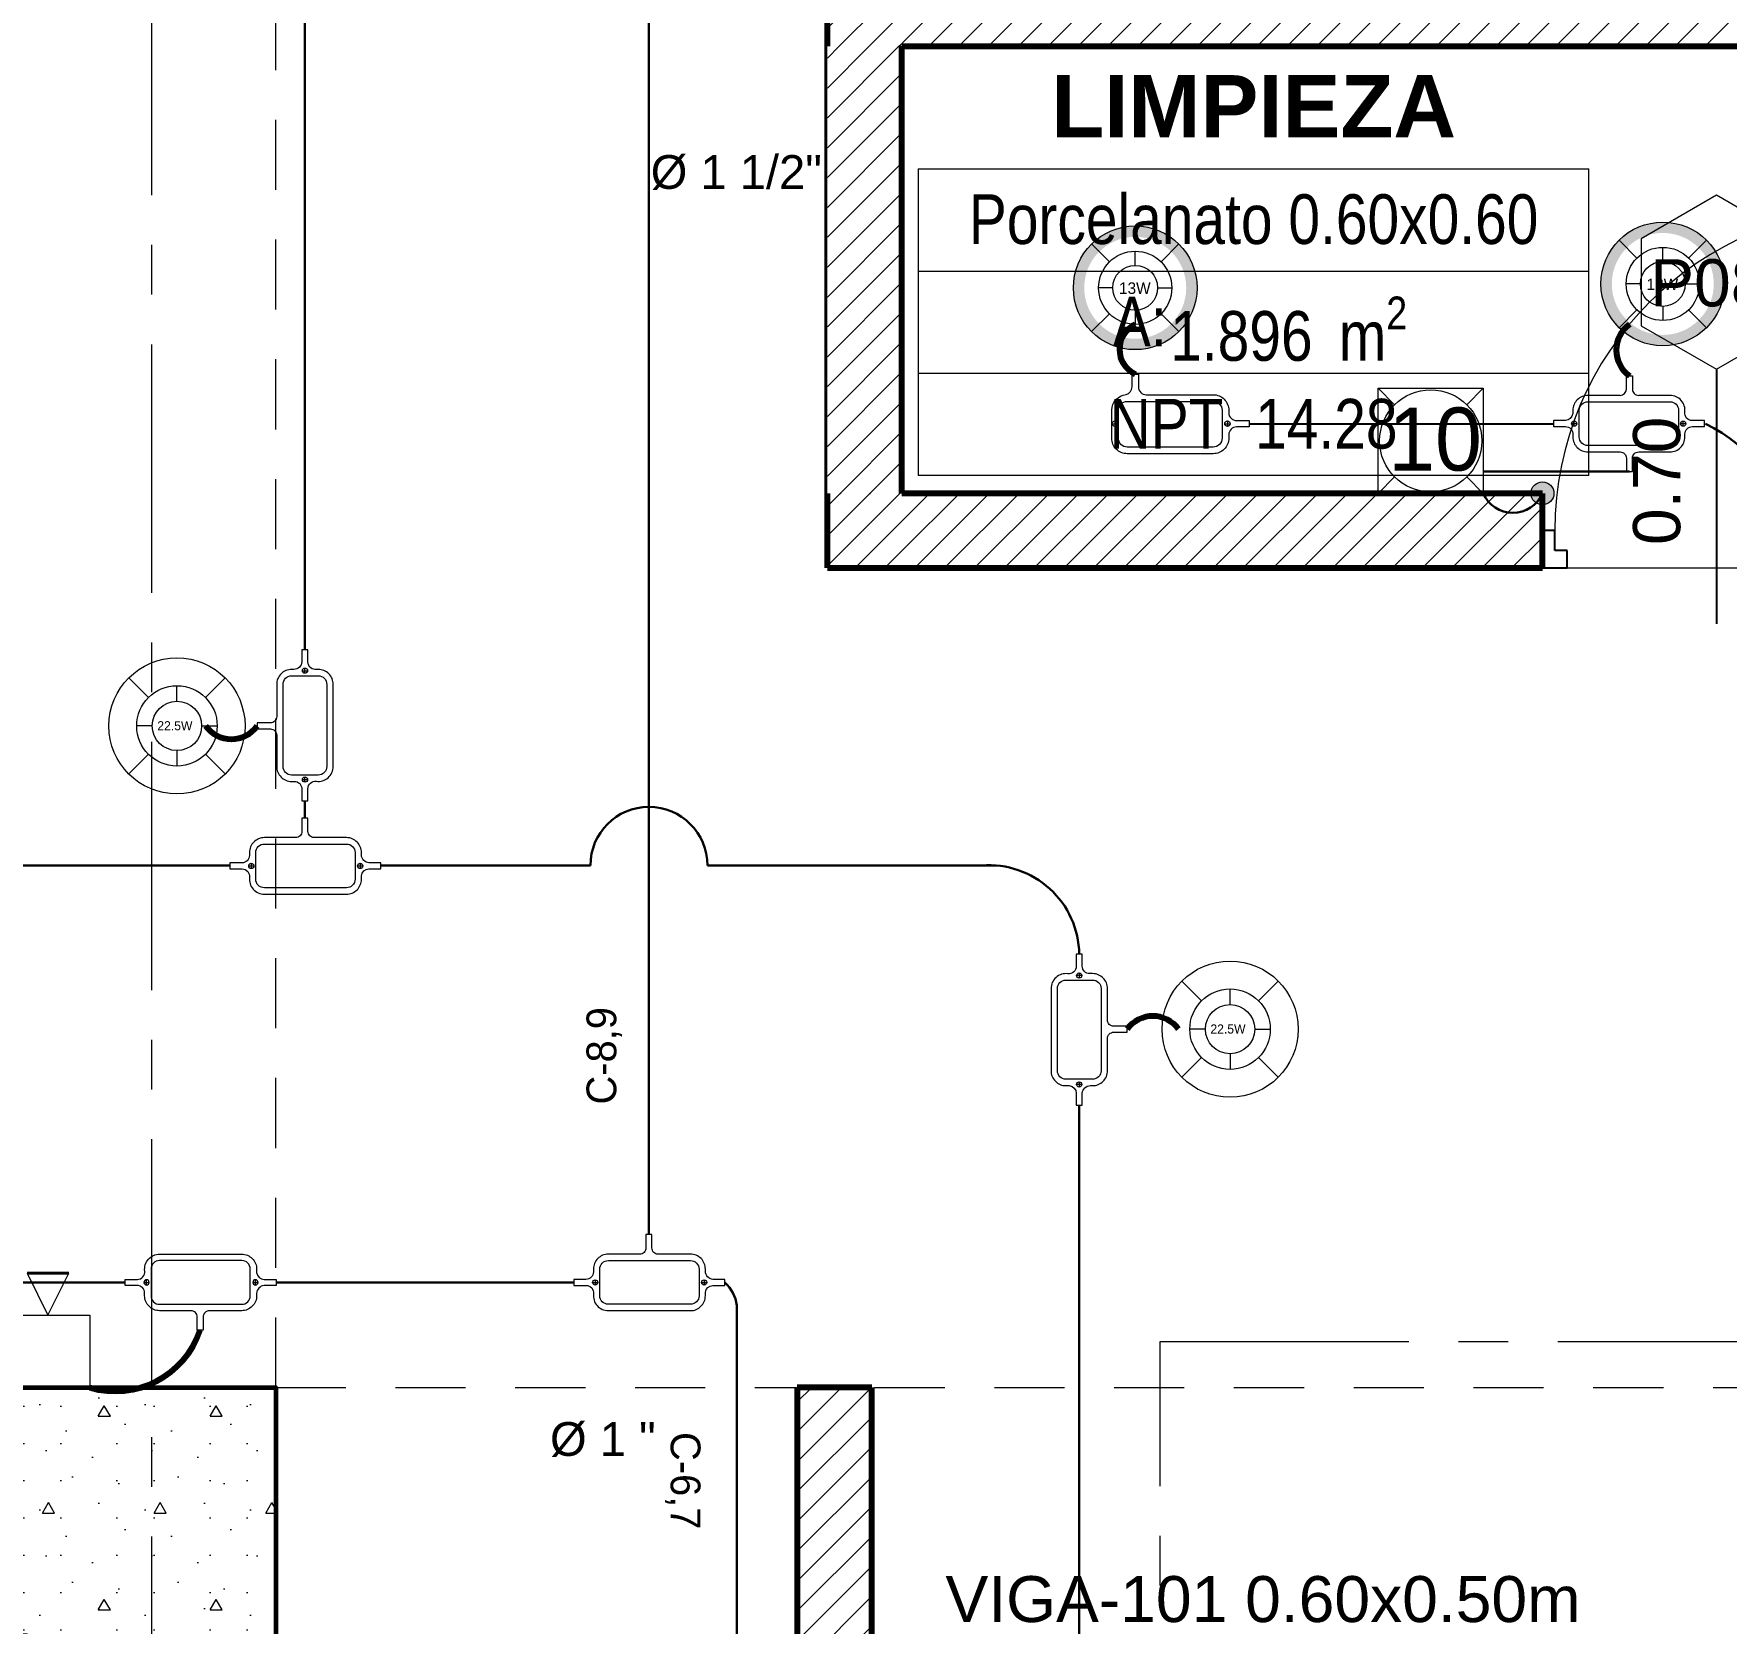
# Model space of a CAD drawing. Header units: inches. Extents: x -38 to 5698, y -33 to 92.
# Drawn here: x 321.583 to 324.99, y 16.926 to 20.125 of the extents above; entities that cross this region are included whole.
import ezdxf
from ezdxf.lldxf.tags import DXFTag

# ---------------------------------------------------------------- set-up
doc = ezdxf.new("R2010")
doc.units = ezdxf.units.IN
doc.header["$MEASUREMENT"] = 0
doc.set_wipeout_variables(frame=1)
for name, pattern in [('CONTINUA', [0]), ('Hidden Line', [0.195611, 0.141111, -0.0545]), ('Punto & Raya', [0.65, 0.5, -0.075, 0, -0.075]), ('Wipeout_Contour', [1, 0, -1])]:
    doc.linetypes.add(name, pattern=pattern)
for name, color, linetype, lineweight in [('00 IE CKTO ILUMINACION', 3, 'Continuous', 50), ('00_IE_Luminarias', 6, 'Continuous', 30), ('01 IE LUM LED AD DN570C', 1, 'Continuous', 13), ('01 IE LUM LED EMP DN570B', 3, 'Continuous', 13), ('ALUMBRADO_CONDUIT', 30, 'CONDUIT1', 30), ('ALUMBRADO_PVC', 6, 'PVC1', 30), ('Bancas', 1, 'Continuous', 13), ('Cable Alumbrado', 150, 'Continuous', 30), ('CABLEADO EXT.', 3, 'PVCSUBT', 30), ('pulsador', 4, 'Continuous', 40), ('Simb_Alumbrado', 140, 'CONTINUA', 30)]:
    doc.layers.add(name, color=color, linetype=linetype, lineweight=lineweight)
for name, color, linetype in [('02 _ ARQ _ ALB _ Ejes Generales', 7, 'Continuous'), ('02 _ ARQ _ ZON _ Espacio.3D', 7, 'Continuous'), ('08 _ STR _ EXT _ 06 Columnas', 7, 'Continuous'), ('08 _ STR _ EXT _ 09 Vigas', 7, 'Continuous'), ('1TEXT', 8, 'Continuous'), ('Estructura - 04 MURO', 7, 'Continuous'), ('Marcador - Secciones', 251, 'Continuous'), ('Notas - Etiquetas', 251, 'Continuous')]:
    doc.layers.add(name, color=color, linetype=linetype)
doc.styles.add('Arial', font='arial.ttf')
doc.styles.add('Estilo_Generado_4', font='swisse.ttf')
doc.styles.add('Estilo_Generado_8', font='arialbd.ttf')
doc.styles.add('Estilo_Generado_9', font='ARIALN.TTF')
doc.styles.add('{18b73a54-fa43-428c-adcb-c1c7bbdf2c84}', font='Simplex.shx')
tags = doc.linetypes.add('CONDUIT', pattern='A,1.5,-0.210535,["con",{18b73a54-fa43-428c-adcb-c1c7bbdf2c84},S=0.2,R=0,X=0,Y=-0.065594],-0.702384', length=2.412919).pattern_tags.tags
tags[6] = DXFTag(74, 10)
tags = doc.linetypes.add('CONDUIT1', pattern='A,1,-0.19772,["con",{18b73a54-fa43-428c-adcb-c1c7bbdf2c84},S=0.2,R=0,X=0,Y=-0.065594],-0.593642', length=1.791362).pattern_tags.tags
tags[6] = DXFTag(74, 10)
tags = doc.linetypes.add('PVC1', pattern='A,1,-0.19772,["PVC",{18b73a54-fa43-428c-adcb-c1c7bbdf2c84},S=0.13,R=0,X=0,Y=-0.061851],-0.507647', length=1.705367).pattern_tags.tags
tags[6] = DXFTag(74, 10)
tags = doc.linetypes.add('PVCSUBT', pattern='A,0.6,-0.3,0.6,-0.075691,["PVC",Standard,S=0.2,R=0,X=0,Y=-0.093724],-0.621005', length=2.196696).pattern_tags.tags
tags[10] = DXFTag(74, 10)
pattern_1 = [(45, (277.50004, 6e-09), (-0.030052038, 0.030052038), [])]

# ---------------------------------------------------------------- blocks, each defined once
blk = doc.blocks.new('LUM DN570C')
at = {"layer": '01 IE LUM LED AD DN570C'}
h = blk.add_hatch(color=256, dxfattribs=at)
edge = h.paths.add_edge_path()
edge.add_arc((0, 0), 0.1344, 0, 360)
edge = h.paths.add_edge_path(flags=17)
edge.add_arc((0, 0), 0.1108, 0, 360)
for p, q in [((-0.0561, 0.0563), (-0.0949, 0.0952)), ((0.0561, 0.0563), (0.0949, 0.0952)), ((-0.0561, -0.0563), (-0.0949, -0.0952)), ((0.0561, -0.0563), (0.0949, -0.0952))]:
    blk.add_line(p, q, dxfattribs=at)
at = {"layer": '01 IE LUM LED AD DN570C', "ltscale": 0.4}
for p, q in [((0, 0.0487), (0, 0.0795)), ((-0.0487, 0), (-0.0795, 0)), ((0.0487, 0), (0.0795, 0)), ((0, -0.0487), (0, -0.0795))]:
    blk.add_line(p, q, dxfattribs=at)
at = {"layer": '01 IE LUM LED AD DN570C'}
for radius in [0.1344, 0.0795]:
    blk.add_circle((0, 0), radius, dxfattribs=at)
at = {"layer": '01 IE LUM LED AD DN570C', "ltscale": 0.4}
blk.add_circle((0, 0), 0.0487, dxfattribs=at)
at = {"color": 1, "linetype": 'ByBlock', "lineweight": 80, "insert": (-0.0353, 0.0117), "char_height": 0.025, "width": 0.622217, "attachment_point": 1}
blk.add_mtext('13W ', dxfattribs=at)
blk = doc.blocks.new('LUMINARIA 2')
at = {"layer": '01 IE LUM LED EMP DN570B'}
for p, q in [((-0.0939, 0.0936), (-0.1589, 0.1584)), ((0.0939, 0.0936), (0.1589, 0.1584)), ((-0.0939, -0.0936), (-0.1589, -0.1584)), ((0.0939, -0.0936), (0.1589, -0.1584))]:
    blk.add_line(p, q, dxfattribs=at)
at = {"layer": '01 IE LUM LED EMP DN570B', "ltscale": 0.4}
for p, q in [((0, 0.0813), (0, 0.1326)), ((-0.0813, 0), (-0.1326, 0)), ((0.0813, 0), (0.1326, 0)), ((0, -0.0813), (0, -0.1326))]:
    blk.add_line(p, q, dxfattribs=at)
at = {"layer": '01 IE LUM LED EMP DN570B'}
for radius in [0.2244, 0.1326]:
    blk.add_circle((0, 0), radius, dxfattribs=at)
at = {"layer": '01 IE LUM LED EMP DN570B', "ltscale": 0.4}
blk.add_circle((0, 0), 0.0813, dxfattribs=at)
at = {"layer": '01 IE LUM LED EMP DN570B', "color": 8, "linetype": 'ByBlock', "lineweight": 80, "insert": (-0.0649, 0.0156), "char_height": 0.03, "width": 0.178585, "attachment_point": 1}
blk.add_mtext('{\\C3;22.5W}', dxfattribs=at)
blk = doc.blocks.new('CAJA CONDULET TIPO X')
at = {"layer": 'Simb_Alumbrado', "lineweight": 13}
for p, q in [((78.5283, -4.1616), (78.5283, -4.1519)), ((78.5283, -4.1519), (78.5497, -4.1519)), ((78.5497, -4.1616), (78.5283, -4.1616))]:
    blk.add_line(p, q, dxfattribs=at)
for points in [[(78.6505, -4.1716, -0.414214), (78.6605, -4.1616), (78.6819, -4.1616), (78.6819, -4.1519), (78.6605, -4.1519, -0.414214), (78.6505, -4.1419), (78.6505, -4.0916, 0.414214), (78.6265, -4.0677), (78.6219, -4.0677, -0.414214), (78.6099, -4.0557), (78.6099, -4.0363), (78.6002, -4.0363), (78.6002, -4.056, -0.451917), (78.5867, -4.0678, 0.451917), (78.5597, -4.0916), (78.5597, -4.1419)], [(78.5597, -4.1716), (78.5597, -4.2235, 0.414214), (78.5837, -4.2475), (78.589, -4.2475, -0.334232), (78.6002, -4.2595), (78.6002, -4.2789), (78.6099, -4.2789), (78.6099, -4.2595, -0.455912), (78.6227, -4.2475), (78.6265, -4.2475, 0.414214), (78.6505, -4.2235), (78.6505, -4.1716)]]:
    blk.add_lwpolyline(points, format="xyb", dxfattribs=at)
for points in [[(78.6093, -4.0706), (78.6009, -4.0706)], [(78.6051, -4.0664), (78.6051, -4.0748)], [(78.6093, -4.2454), (78.6009, -4.2454)], [(78.6051, -4.2412), (78.6051, -4.2496)]]:
    blk.add_lwpolyline(points, dxfattribs=at)
blk.add_lwpolyline([(78.6403, -4.0916), (78.6403, -4.2235, -0.414214), (78.6265, -4.2373), (78.5837, -4.2373, -0.414214), (78.5699, -4.2235), (78.5699, -4.0916, -0.414214), (78.5837, -4.0779), (78.6265, -4.0779, -0.414214)], format="xyb", close=True, dxfattribs=at)
for centre in [(78.6051, -4.0706), (78.6051, -4.2454)]:
    blk.add_circle(centre, 0.00419, dxfattribs=at)
for centre, start, end in [((78.5497, -4.1419), 270, 0), ((78.5497, -4.1716), 0, 90)]:
    blk.add_arc(centre, 0.01, start, end, dxfattribs=at)
blk = doc.blocks.new('100x100x80 adosado')
at = {"layer": 'Simb_Alumbrado', "lineweight": 13}
blk.add_lwpolyline([(-0.0768, 0.0788), (0.0194, 0.0788), (0.0194, -0.0174), (-0.0768, -0.0174)], close=True, dxfattribs=at)
at = {"layer": 'Simb_Alumbrado', "lineweight": 9}
for points in [[(-0.0768, 0.0788), (-0.0618, 0.0638)], [(0.0043, 0.0638), (0.0194, 0.0788)], [(-0.0768, -0.0174), (-0.0618, -0.0023)], [(0.0043, -0.0023), (0.0194, -0.0174)]]:
    blk.add_lwpolyline(points, dxfattribs=at)
blk.add_circle((-0.0287, 0.0307), 0.0467, dxfattribs=at)
at = {"layer": 'Simb_Alumbrado', "lineweight": 9, "insert": (-0.0677, 0.0612), "char_height": 0.05773, "attachment_point": 1}
blk.add_mtext_dynamic_manual_height_columns('10', width=0.119989, gutter_width=12.5, heights=[0], dxfattribs=at)
blk = doc.blocks.new('ii3t')
at = {"layer": 'Simb_Alumbrado', "lineweight": 5}
h = blk.add_hatch(color=3, dxfattribs=at)
edge = h.paths.add_edge_path()
edge.add_arc((0, 0), 0.0164, 0, 360)
blk.add_circle((0, 0), 0.0164, dxfattribs=at)
blk = doc.blocks.new('oval t')
at = {"layer": 'Simb_Alumbrado', "lineweight": 13}
blk.add_lwpolyline([(0.0141, 0.0102, -0.414214), (0.0041, 0.0202), (0.0041, 0.0416), (-0.0056, 0.0416), (-0.0056, 0.0202, -0.414214), (-0.0156, 0.0102), (-0.0659, 0.0102, 0.414214), (-0.0899, -0.0138), (-0.0899, -0.0183, -0.414214), (-0.1019, -0.0303), (-0.1213, -0.0303), (-0.1213, -0.04), (-0.1016, -0.04, -0.451917), (-0.0897, -0.0535, 0.451917), (-0.0659, -0.0805), (0.0659, -0.0805, 0.414214), (0.0899, -0.0566), (0.0899, -0.0512, -0.398753), (0.1019, -0.0401), (0.1213, -0.0401), (0.1213, -0.0304), (0.1019, -0.0304, -0.368669), (0.0899, -0.0176), (0.0899, -0.0138, 0.414214), (0.0659, 0.0102), (0.0141, 0.0102)], format="xyb", dxfattribs=at)
blk.add_lwpolyline([(-0.0659, 0), (0.0659, 0, -0.414214), (0.0797, -0.0138), (0.0797, -0.0566, -0.414214), (0.0659, -0.0703), (-0.0659, -0.0703, -0.414214), (-0.0797, -0.0566), (-0.0797, -0.0138, -0.414214)], format="xyb", close=True, dxfattribs=at)
for points in [[(-0.0911, -0.0352), (-0.0828, -0.0352)], [(-0.0869, -0.031), (-0.0869, -0.0394)], [(0.0837, -0.0352), (0.0921, -0.0352)], [(0.0879, -0.031), (0.0879, -0.0394)]]:
    blk.add_lwpolyline(points, dxfattribs=at)
for centre in [(-0.0869, -0.0352), (0.0879, -0.0352)]:
    blk.add_circle(centre, 0.00419, dxfattribs=at)
blk = doc.blocks.new('CAJA OVAL TIPO L')
at = {"layer": 'Simb_Alumbrado', "lineweight": 13}
blk.add_lwpolyline([(-0.0491, -0.079), (-0.0491, -0.0343, -0.380413), (-0.0258, -0.0088), (-0.0258, -0.0088, 0.341426), (-0.0164, 0.0033), (-0.0164, 0.0236), (-0.0063, 0.0236), (-0.0063, 0.0033, 0.414214), (0.0063, -0.0092), (0.1138, -0.0092, -0.414214), (0.1388, -0.0343), (0.1388, -0.0382, 0.414214), (0.1513, -0.0508), (0.1716, -0.0508), (0.1716, -0.0609), (0.1513, -0.0609, 0.414214), (0.1388, -0.0734), (0.1388, -0.079, -0.414214), (0.1138, -0.104), (-0.0241, -0.104, -0.414214), (-0.0491, -0.079, 0.414214)], format="xyb", dxfattribs=at)
blk.add_lwpolyline([(-0.0241, -0.0199), (0.1138, -0.0199, -0.414214), (0.1282, -0.0343), (0.1282, -0.079, -0.414214), (0.1138, -0.0934), (-0.0241, -0.0934, -0.414214), (-0.0384, -0.079), (-0.0384, -0.0343, -0.414214)], format="xyb", close=True, dxfattribs=at)
for points in [[(-0.0439, -0.0514), (-0.0439, -0.0602)], [(0.1367, -0.0514), (0.1367, -0.0602)], [(-0.0483, -0.0558), (-0.0395, -0.0558)], [(0.1323, -0.0558), (0.1411, -0.0558)]]:
    blk.add_lwpolyline(points, dxfattribs=at)
for centre in [(-0.0439, -0.0558), (0.1367, -0.0558)]:
    blk.add_circle(centre, 0.00438, dxfattribs=at)
blk = doc.blocks.new('luz de emergencia')
at = {"color": 5, "lineweight": 40}
for p, q in [((164.1493, 48.9365, -0.0001), (164.2333, 48.9365, -0.0001)), ((164.3313, 48.9365, -0.0001), (164.4153, 48.9365, -0.0001))]:
    blk.add_line(p, q, dxfattribs=at)
at = {"layer": '00_IE_Luminarias', "color": 5, "linetype": 'Continuous', "lineweight": 13}
for p, q in [((164.1913, 49.0205, -0.0001), (164.1493, 48.9365, -0.0001)), ((164.2333, 48.9365, -0.0001), (164.1913, 49.0205, -0.0001)), ((164.3733, 49.0205, -0.0001), (164.3313, 48.9365, -0.0001)), ((164.4153, 48.9365, -0.0001), (164.3733, 49.0205, -0.0001))]:
    blk.add_line(p, q, dxfattribs=at)
at = {"layer": '00_IE_Luminarias', "color": 5, "linetype": 'Continuous', "lineweight": 13, "elevation": -0.0001}
blk.add_lwpolyline([(164.4573, 49.0205), (164.1073, 49.0205), (164.1073, 49.1666), (164.4573, 49.1665)], close=True, dxfattribs=at)

msp = doc.modelspace()

# ---------------------------------------------------------------- hatches: boundary and pattern name
at = {"layer": '08 _ STR _ EXT _ 06 Columnas', "linetype": 'Continuous', "lineweight": 9}
h = msp.add_hatch(dxfattribs=at)
h.set_pattern_fill('HORMIGÓN_EN_MASA_0002', style=0, pattern_type=2)
h.set_pattern_definition([(0, (277.50004, 6e-09), (0, 0.3897114), [0.024375, -0.200625]), (0, (277.61254, 0.19486), (0, 0.3897114), [0.024375, -0.200625]), (60, (277.50004, 6e-09), (-0.3375, 0.1948557), [0.024375, -0.200625]), (60, (277.72504, 6e-09), (-0.3375, 0.1948557), [0.024375, -0.200625]), (120, (277.5244, 6e-09), (0.3375, 0.1948557), [0.024375, -0.200625]), (120, (277.7494, 6e-09), (0.3375, 0.1948557), [0.024375, -0.200625]), (0, (277.50004, 0.0375), (0, 0.075), [0, -0.075, 0, -0.1125]), (45, (277.53754, 0.0375), (-0.05303301, 0.05303301), [0, -0.05625, 0, -0.09375])])
h.paths.add_polyline_path([(320.97, 17.4), (320.97, 16.9), (321.57, 16.9), (321.57, 16.1), (322.07, 16.1), (322.07, 17.4)])

# ---------------------------------------------------------------- linework, layer by layer
at = {"layer": '02 _ ARQ _ ALB _ Ejes Generales', "color": 251, "linetype": 'Punto & Raya', "lineweight": 13}
msp.add_line((321.82, 45.9), (321.82, 2.05), dxfattribs=at)
at = {"layer": '02 _ ARQ _ ZON _ Espacio.3D', "color": 252, "linetype": 'Continuous', "lineweight": 13}
for p, q in [((323.3633, 19.8534), (323.3633, 19.2358)), ((323.3633, 19.8534), (324.7136, 19.8534)), ((324.7136, 19.2358), (324.7136, 19.8534)), ((323.3633, 19.6476), (324.7136, 19.6476)), ((323.3633, 19.4417), (324.7136, 19.4417)), ((324.7136, 19.2358), (323.3633, 19.2358))]:
    msp.add_line(p, q, dxfattribs=at)
at = {"layer": '02 _ ARQ _ ZON _ Espacio.3D', "color": 9, "linetype": 'Continuous', "lineweight": 5, "flags": 128}
msp.add_lwpolyline([(323.3303, 20.1), (323.3303, 19.2), (324.62, 19.2), (324.62, 19.05), (325.32, 19.05), (325.32, 20.1)], close=True, dxfattribs=at)
at = {"layer": '08 _ STR _ EXT _ 06 Columnas', "color": 7, "linetype": 'Continuous', "lineweight": 60, "flags": 128}
msp.add_lwpolyline([(320.97, 17.4), (322.07, 17.4), (322.07, 16.1), (321.57, 16.1), (321.57, 16.9), (320.97, 16.9)], close=True, dxfattribs=at)
at = {"layer": '08 _ STR _ EXT _ 09 Vigas', "color": 251, "linetype": 'Hidden Line', "lineweight": 13}
msp.add_line((322.07, 17.4), (322.07, 29.7), dxfattribs=at)
at = {"layer": 'ALUMBRADO_CONDUIT', "color": 30, "lineweight": 30, "ltscale": 0.4, "true_color": 0xf26722}
for p, q in [((322.8212, 17.7079), (322.8212, 28.0613)), ((322.1289, 18.885), (322.1288, 20.3027)), ((324.0296, 19.3402), (324.6419, 19.3393)), ((324.5008, 19.244), (324.795, 19.244)), ((322.1288, 18.5808), (322.1288, 18.5464)), ((323.6875, 17.9684), (323.6875, 16.4828)), ((313.8102, 17.6117), (321.7668, 17.6117)), ((322.07, 17.6117), (322.6701, 17.6117)), ((322.9982, 17.5654), (322.9982, 16.752))]:
    msp.add_line(p, q, dxfattribs=at)
for points in [[(318.2956, 18.4511), (321.9777, 18.4511)], [(322.2819, 18.4511), (322.7034, 18.4511)], [(322.939, 18.4511), (323.5194, 18.4511)]]:
    msp.add_lwpolyline(points, dxfattribs=at)
for centre, radius, start, end in [((324.8132, 19.0596), 0.3113, 9.671, 64.3197), ((322.8212, 18.4511), 0.1178, 0, 180)]:
    msp.add_arc(centre, radius, start, end, dxfattribs=at)
at = {"layer": 'ALUMBRADO_CONDUIT'}
for centre, radius, start, end in [((323.5056, 18.2696), 0.182, 0.949, 94.3608), ((322.9238, 17.5562), 0.0749, 7.0129, 47.6629)]:
    msp.add_arc(centre, radius, start, end, dxfattribs=at)
at = {"layer": 'CABLEADO EXT.', "color": 3, "lineweight": 80}
for centre, radius, start, end in [((323.8241, 19.49), 0.0556, 115.4571, 244.5429), ((324.8327, 19.4884), 0.0641, 126.0183, 233.9817), ((321.9807, 18.7696), 0.0641, 216.0183, 323.9817), ((323.8356, 18.0838), 0.0641, 36.0183, 143.9817), ((321.7466, 17.5735), 0.1809, 253.5875, 341.272)]:
    msp.add_arc(centre, radius, start, end, dxfattribs=at)
at = {"layer": 'Estructura - 04 MURO', "color": 152, "linetype": 'Continuous', "lineweight": 25}
msp.add_line((324.97, 19.45), (324.97, 18.9375), dxfattribs=at)
at = {"layer": 'Estructura - 04 MURO', "color": 165, "linetype": 'Continuous', "lineweight": 25}
for p, q in [((324.645, 19.085), (324.645, 19.125)), ((324.67, 19.085), (324.645, 19.085)), ((324.67, 19.05), (324.67, 19.085))]:
    msp.add_line(p, q, dxfattribs=at)
at = {"layer": 'Estructura - 04 MURO', "color": 251, "linetype": 'Continuous', "lineweight": 13, "flags": 128}
msp.add_lwpolyline([(324.97, 19.8), (324.8185, 19.7125), (324.8185, 19.5375), (324.97, 19.45), (325.1216, 19.5375), (325.1216, 19.7125)], close=True, dxfattribs=at)
at = {"layer": 'Estructura - 04 MURO', "color": 175, "linetype": 'Continuous', "lineweight": 15}
msp.add_arc((325.295, 19.125), 0.65, 90, 180, dxfattribs=at)
at = {"layer": 'Marcador - Secciones', "color": 251, "linetype": 'Punto & Raya', "lineweight": 13}
for p, q in [((323.8507, 10.0018), (323.8507, 17.4928)), ((323.8507, 17.4928), (334.2072, 17.4928))]:
    msp.add_line(p, q, dxfattribs=at)

# ---------------------------------------------------------------- block references
at = {"xscale": 1.253906979044094, "yscale": 1.253906979044094, "zscale": 1.253906979044094, "rotation": 270}
msp.add_blockref('CAJA CONDULET TIPO X', (330.0072, 117.9038), dxfattribs=at)
at = {"layer": '01 IE LUM LED AD DN570C', "color": 1, "lineweight": 5, "xscale": 0.9263905751172247, "yscale": 0.9263905751172247, "zscale": 0.9263905751172247}
for p in [(323.8002, 19.6138), (324.8622, 19.6216)]:
    msp.add_blockref('LUM DN570C', p, dxfattribs=at)
at = {"layer": '01 IE LUM LED EMP DN570B', "xscale": 0.6105334384153049, "yscale": 0.6105334384153049, "zscale": 0.6105334384153049}
for p in [(321.8712, 18.7319), (323.9911, 18.1215)]:
    msp.add_blockref('LUMINARIA 2', p, dxfattribs=at)
at = {"layer": 'ALUMBRADO_CONDUIT', "linetype": 'CONDUIT', "lineweight": 30, "xscale": 1.253906979044094, "yscale": 1.253906979044094, "zscale": 1.253906979044094}
msp.add_blockref('CAJA OVAL TIPO L', (323.8144, 19.4102), dxfattribs=at)
at = {"layer": 'Bancas', "color": 252, "true_color": 0x939598, "yscale": 1.253906979044094, "zscale": 1.253906979044094}
for p, xscale, rotation in [((322.0847, 18.7329), 1.253906979044094, 90), ((323.7316, 18.1205), 1.253906979044094, 270), ((321.9189, 17.5676), -1.253906979044094, 180)]:
    msp.add_blockref('oval t', p, dxfattribs=dict(at, xscale=xscale, rotation=rotation))
at = {"layer": 'Bancas', "color": 252, "true_color": 0x939598, "xscale": 1.253906979044094, "yscale": 1.253906979044094, "zscale": 1.253906979044094}
for p in [(322.1298, 18.4942), (322.8222, 17.6558)]:
    msp.add_blockref('oval t', p, dxfattribs=at)
at = {"layer": 'pulsador', "color": 4, "lineweight": 40, "rotation": 180}
msp.add_blockref('luz de emergencia', (485.8029, 66.5666, 0.0001), dxfattribs=at)

# ---------------------------------------------------------------- texts
at = {"layer": '00 IE CKTO ILUMINACION', "color": 3, "linetype": 'CONTINUA', "lineweight": 15}
for s, rotation, p in [('C-8,9', 90, (322.7556, 17.9698)), ('C-6,7', 270, (322.865, 17.3106))]:
    msp.add_text(s, height=0.06, rotation=rotation, dxfattribs=at).set_placement(p)
at = {"layer": '02 _ ARQ _ ZON _ Espacio.3D', "color": 252, "lineweight": 25, "attachment_point": 2}
for s, insert, char_height, style in [('\\A1;{\\pqc;\\pt0;\\fArial|b1|i0|c0|p34;LIMPIEZA}', (324.0385, 20.0419), 0.125, 'Estilo_Generado_8'), ('\\A1;{\\pqc;\\pt0;\\fArial Narrow|b0|i0|c0|p34;Porcelanato 0.60x0.60}', (324.0385, 19.802), 0.1, 'Estilo_Generado_9'), ('\\A1;{\\pqc;\\pt0;\\fArial Narrow|b0|i0|c0|p34;A: }', (323.8094, 19.5957), 0.1, 'Estilo_Generado_9'), ('\\A1;{\\pqc;\\pt0,0.3;\\fArial Narrow|b0|i0|c0|p34;1.896\\fArial Narrow|b0|i0|c0|p34;\\A1{\\H.66x;\\S^  ;}\\fArial Narrow|b0|i0|c0|p34; m\\fArial Narrow|b0|i0|c0|p34;\\A1{\\H.66x;\\S2^  ;}}', (324.1091, 19.5961), 0.1, 'Estilo_Generado_9'), ('\\A1;{\\pqc;\\pt0;\\fArial Narrow|b0|i0|c0|p34;NPT  14.28}', (324.0385, 19.3902), 0.1, 'Estilo_Generado_9')]:
    msp.add_mtext(s, dxfattribs=dict(at, insert=insert, char_height=char_height, style=style))
at = {"layer": '1TEXT', "color": 50, "linetype": 'Continuous', "style": 'Arial'}
msp.add_text('%%C 1 "', height=0.06788, rotation=0, dxfattribs=at).set_placement((322.6222, 17.2626))
at = {"layer": 'Estructura - 04 MURO', "color": 251, "lineweight": 25, "insert": (324.8367, 19.575), "char_height": 0.095, "attachment_point": 7, "style": 'Estilo_Generado_4'}
msp.add_mtext('\\A1;{\\pql;\\pt0;\\fSwis721 Ex BT|b0|i0|c0|p34;P08\\fSwis721 Ex BT|b0|i0|c0|p34;\\fSwis721 Ex BT|b0|i0|c0|p34;\\fSwis721 Ex BT|b0|i0|c0|p34;}', dxfattribs=at)
at = {"layer": 'Estructura - 04 MURO', "color": 251, "lineweight": 25, "insert": (324.925, 19.096), "char_height": 0.095, "attachment_point": 7, "rotation": 90, "style": 'Estilo_Generado_4'}
msp.add_mtext('\\A1;{\\pql;\\pt0;\\fSwis721 Ex BT|b0|i0|c0|p34;0.70\\fSwis721 Ex BT|b0|i0|c0|p34;\\A1{\\H.66x;\\S^  ;}\\fSwis721 Ex BT|b0|i0|c0|p34;\\fSwis721 Ex BT|b0|i0|c0|p34;}', dxfattribs=at)
at = {"layer": 'Notas - Etiquetas', "color": 8, "linetype": 'Continuous', "lineweight": 13, "insert": (323.4182, 16.9267), "char_height": 0.0925, "attachment_point": 7, "style": 'Estilo_Generado_4'}
msp.add_mtext('\\A1;{\\pql;\\fSwis721 Ex BT|b0|i0|c0|p34;VIGA-101\\fSwis721 Ex BT|b0|i0|c0|p34; \\fSwis721 Ex BT|b0|i0|c0|p34;0.60\\fSwis721 Ex BT|b0|i0|c0|p34;x\\fSwis721 Ex BT|b0|i0|c0|p34;0.50\\fSwis721 Ex BT|b0|i0|c0|p34;m}', dxfattribs=at)

# ---------------------------------------------------------------- wipeouts: each hides what was drawn before it
at = {"color": 254, "linetype": 'Wipeout_Contour', "lineweight": 0, "ltscale": 9831.66722}
msp.add_wipeout([(323.27, 11.7), (323.27, 17.4), (323.12, 17.4), (323.12, 11.7)], dxfattribs=at).dxf.layer = 'Estructura - 04 MURO'

# ---------------------------------------------------------------- next in the draw order: hatches: boundary and pattern name
at = {"layer": 'Estructura - 04 MURO', "linetype": 'Continuous', "lineweight": 5}
h = msp.add_hatch(dxfattribs=at)
h.set_pattern_fill('LADRILLO_COMÚN_0002', color=252, style=0, pattern_type=2)
h.set_pattern_definition(pattern_1)
h.paths.add_polyline_path([(323.27, 11.7), (323.27, 17.4), (323.12, 17.4), (323.12, 11.7)])

# ---------------------------------------------------------------- next in the draw order: linework, layer by layer
at = {"layer": '08 _ STR _ EXT _ 09 Vigas', "color": 251, "linetype": 'Hidden Line', "lineweight": 13}
msp.add_line((322.07, 17.4), (328.57, 17.4), dxfattribs=at)
at = {"layer": 'Estructura - 04 MURO', "color": 7, "linetype": 'Continuous', "lineweight": 80, "flags": 128}
for points in [[(323.12, 17.4), (323.12, 16.25)], [(323.27, 17.4), (323.12, 17.4)], [(323.27, 15.5372), (323.27, 17.4)]]:
    msp.add_lwpolyline(points, dxfattribs=at)

# ---------------------------------------------------------------- next in the draw order: wipeouts: each hides what was drawn before it
at = {"color": 254, "linetype": 'Wipeout_Contour', "lineweight": 0, "ltscale": 7374.466819}
msp.add_wipeout([(323.3304, 20.1), (323.1804, 20.35), (323.1804, 20.1)], dxfattribs=at).dxf.layer = 'Estructura - 04 MURO'
at = {"color": 254, "linetype": 'Wipeout_Contour', "lineweight": 0, "ltscale": 7374.450028}
msp.add_wipeout([(323.3304, 19.2), (323.1804, 19.2), (323.1804, 19.05)], dxfattribs=at).dxf.layer = 'Estructura - 04 MURO'

# ---------------------------------------------------------------- next in the draw order: hatches: boundary and pattern name
at = {"layer": 'Estructura - 04 MURO', "linetype": 'Continuous', "lineweight": 5}
h = msp.add_hatch(dxfattribs=at)
h.set_pattern_fill('LADRILLO_COMÚN_0002', color=252, style=0, pattern_type=2)
h.set_pattern_definition(pattern_1)
h.paths.add_polyline_path([(323.3304, 20.1), (323.1804, 20.35), (323.1804, 20.1)])
h = msp.add_hatch(dxfattribs=at)
h.set_pattern_fill('LADRILLO_COMÚN_0002', color=252, style=0, pattern_type=2)
h.set_pattern_definition(pattern_1)
h.paths.add_polyline_path([(323.3304, 19.2), (323.1804, 19.2), (323.1804, 19.05)])

# ---------------------------------------------------------------- next in the draw order: wipeouts: each hides what was drawn before it
at = {"color": 254, "linetype": 'Wipeout_Contour', "lineweight": 0, "ltscale": 9842.841626}
msp.add_wipeout([(323.3304, 20.1), (328.57, 20.1), (328.57, 20.35), (323.3304, 20.35)], dxfattribs=at).dxf.layer = 'Estructura - 04 MURO'
at = {"color": 254, "linetype": 'Wipeout_Contour', "lineweight": 0, "ltscale": 7373.591106}
msp.add_wipeout([(323.3304, 19.2), (323.1804, 19.05), (323.3304, 19.05)], dxfattribs=at).dxf.layer = 'Estructura - 04 MURO'

# ---------------------------------------------------------------- next in the draw order: hatches: boundary and pattern name
at = {"layer": 'Estructura - 04 MURO', "linetype": 'Continuous', "lineweight": 5}
h = msp.add_hatch(dxfattribs=at)
h.set_pattern_fill('LADRILLO_COMÚN_0002', color=252, style=0, pattern_type=2)
h.set_pattern_definition(pattern_1)
h.paths.add_polyline_path([(323.3304, 20.1), (328.57, 20.1), (328.57, 20.35), (323.3304, 20.35)])
h = msp.add_hatch(dxfattribs=at)
h.set_pattern_fill('LADRILLO_COMÚN_0002', color=252, style=0, pattern_type=2)
h.set_pattern_definition(pattern_1)
h.paths.add_polyline_path([(323.3304, 19.2), (323.1804, 19.05), (323.3304, 19.05)])

# ---------------------------------------------------------------- next in the draw order: wipeouts: each hides what was drawn before it
at = {"color": 254, "linetype": 'Wipeout_Contour', "lineweight": 0, "ltscale": 7373.627133}
msp.add_wipeout([(323.3304, 20.35), (323.1804, 20.35), (323.3304, 20.1)], dxfattribs=at).dxf.layer = 'Estructura - 04 MURO'
at = {"color": 254, "linetype": 'Wipeout_Contour', "lineweight": 0, "ltscale": 9834.906659}
msp.add_wipeout([(323.3304, 19.05), (324.62, 19.05), (324.62, 19.2), (323.3304, 19.2)], dxfattribs=at).dxf.layer = 'Estructura - 04 MURO'

# ---------------------------------------------------------------- next in the draw order: hatches: boundary and pattern name
at = {"layer": 'Estructura - 04 MURO', "linetype": 'Continuous', "lineweight": 5}
h = msp.add_hatch(dxfattribs=at)
h.set_pattern_fill('LADRILLO_COMÚN_0002', color=252, style=0, pattern_type=2)
h.set_pattern_definition(pattern_1)
h.paths.add_polyline_path([(323.3304, 20.35), (323.1804, 20.35), (323.3304, 20.1)])
h = msp.add_hatch(dxfattribs=at)
h.set_pattern_fill('LADRILLO_COMÚN_0002', color=252, style=0, pattern_type=2)
h.set_pattern_definition(pattern_1)
h.paths.add_polyline_path([(323.3304, 19.05), (324.62, 19.05), (324.62, 19.2), (323.3304, 19.2)])

# ---------------------------------------------------------------- next in the draw order: linework, layer by layer
at = {"layer": 'ALUMBRADO_PVC', "linetype": 'PVC1', "ltscale": 0.4}
msp.add_arc((324.5604, 19.2254), 0.0648, 203.0413, 336.9587, dxfattribs=at)
at = {"layer": 'Estructura - 04 MURO', "color": 7, "linetype": 'Continuous', "lineweight": 80}
msp.add_line((324.62, 19.05), (324.62, 19.2), dxfattribs=at)
at = {"layer": 'Estructura - 04 MURO', "color": 165, "linetype": 'Continuous', "lineweight": 25}
for p, q in [((324.645, 19.125), (324.62, 19.125)), ((324.62, 19.125), (324.62, 19.05)), ((324.62, 19.05), (324.67, 19.05))]:
    msp.add_line(p, q, dxfattribs=at)
at = {"layer": 'Estructura - 04 MURO', "color": 7, "linetype": 'Continuous', "lineweight": 80, "flags": 128}
for points in [[(323.1804, 19.05), (323.1804, 20.35)], [(323.3304, 20.1), (325.32, 20.1)], [(324.62, 19.2), (323.3304, 19.2)], [(323.1804, 19.05), (324.62, 19.05)]]:
    msp.add_lwpolyline(points, dxfattribs=at)

# ---------------------------------------------------------------- next in the draw order: block references
at = {"layer": 'ALUMBRADO_CONDUIT', "linetype": 'PVC1', "lineweight": 35, "xscale": 2.199856799627834, "yscale": 2.199856799627834, "zscale": 2.199856799627834}
msp.add_blockref('100x100x80 adosado', (324.4581, 19.2382), dxfattribs=at)
at = {"layer": 'Cable Alumbrado', "lineweight": 0, "xscale": 1.404578189384958, "yscale": 1.404578189384958, "zscale": 1.404578189384958}
msp.add_blockref('ii3t', (324.62, 19.2), dxfattribs=at)

# ---------------------------------------------------------------- next in the draw order: wipeouts: each hides what was drawn before it
at = {"color": 254, "linetype": 'Wipeout_Contour', "lineweight": 0, "ltscale": 9832.044164}
msp.add_wipeout([(323.1804, 20.1), (323.1804, 19.2), (323.3304, 19.2), (323.3304, 20.1)], dxfattribs=at).dxf.layer = 'Estructura - 04 MURO'

# ---------------------------------------------------------------- next in the draw order: hatches: boundary and pattern name
at = {"layer": 'Estructura - 04 MURO', "linetype": 'Continuous', "lineweight": 5}
h = msp.add_hatch(dxfattribs=at)
h.set_pattern_fill('LADRILLO_COMÚN_0002', color=252, style=0, pattern_type=2)
h.set_pattern_definition(pattern_1)
h.paths.add_polyline_path([(323.1804, 20.1), (323.1804, 19.2), (323.3304, 19.2), (323.3304, 20.1)])

# ---------------------------------------------------------------- next in the draw order: linework, layer by layer
at = {"layer": 'Estructura - 04 MURO', "color": 7, "linetype": 'Continuous', "lineweight": 80, "flags": 128}
msp.add_lwpolyline([(323.3304, 19.2), (323.3304, 20.1)], dxfattribs=at)

# ---------------------------------------------------------------- next in the draw order: texts
at = {"layer": '1TEXT', "color": 50, "linetype": 'Continuous', "style": 'Arial'}
msp.add_text('%%C 1 1/2"', height=0.06788, rotation=0, dxfattribs=at).set_placement((322.8249, 19.813))

doc.saveas('drawing.dxf')
